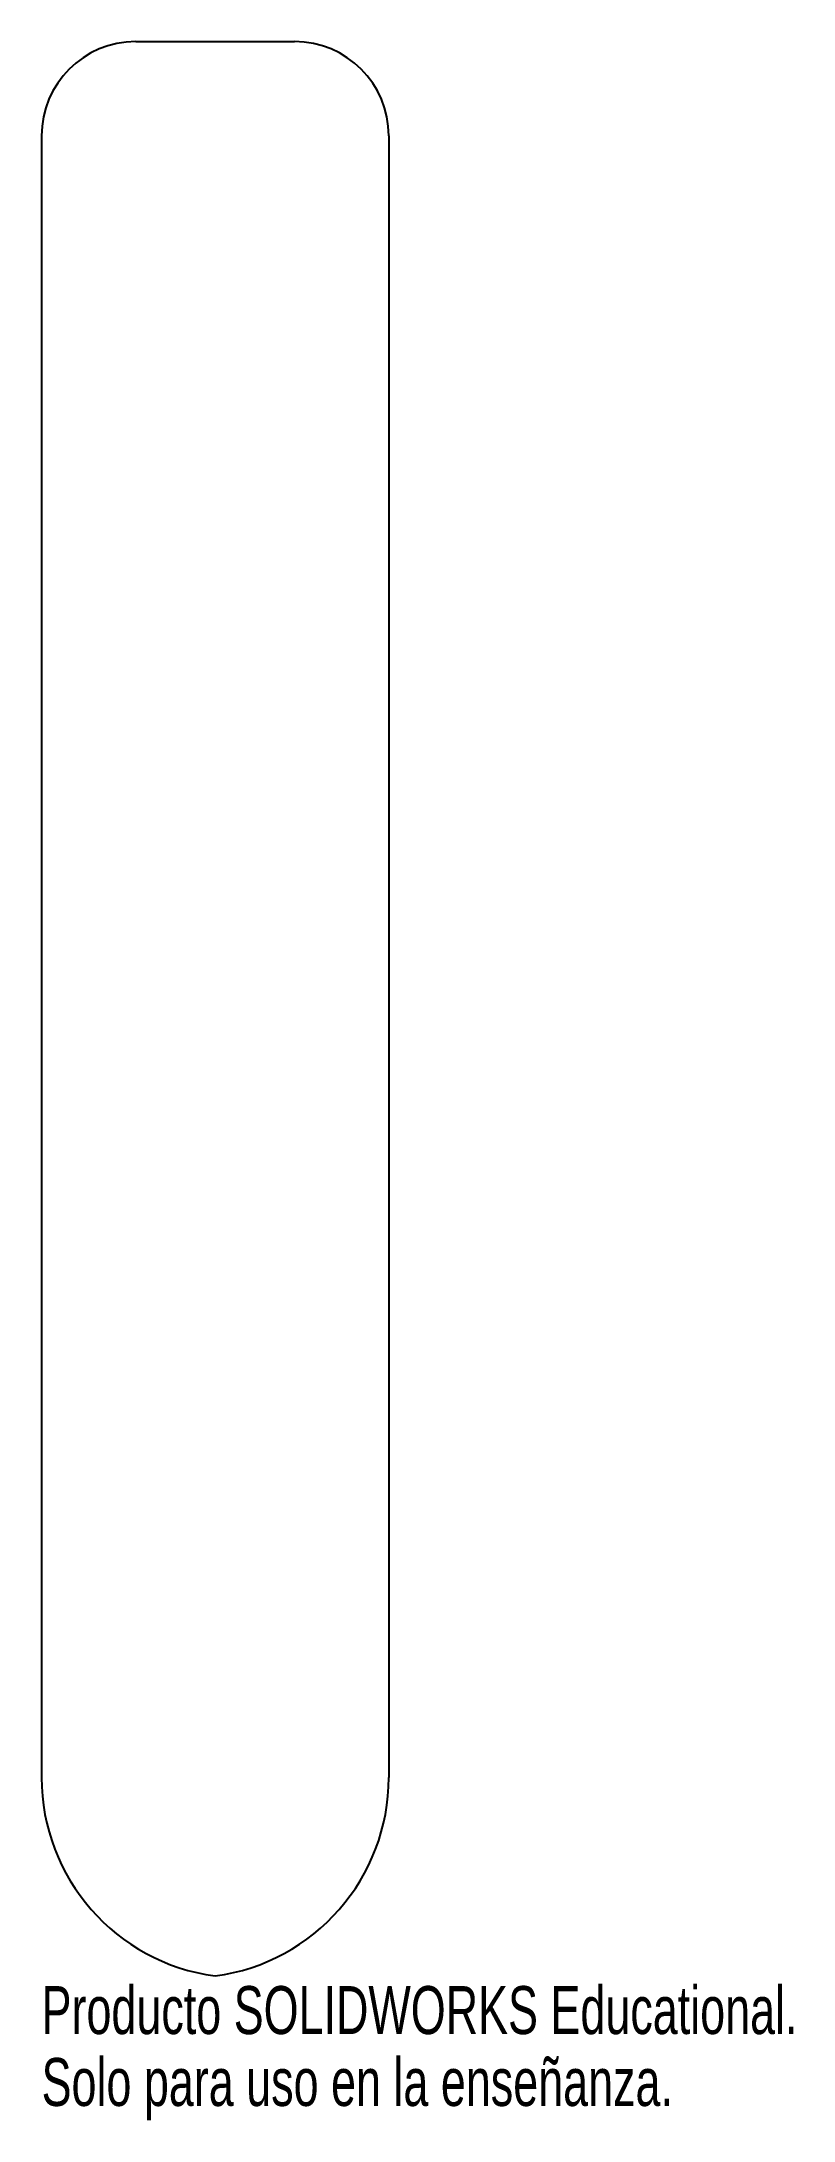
# Model space of a CAD drawing. Header units: metres. Extents: x -0.018 to 0.058, y -0.51 to -0.3.
import ezdxf

# ---------------------------------------------------------------- set-up
doc = ezdxf.new("R2010")
doc.units = ezdxf.units.M
doc.styles.add('SLDTEXTSTYLE0', font='TXT', dxfattribs={"width": 0.7})

msp = doc.modelspace()

# ---------------------------------------------------------------- linework, layer by layer
at = {"color": 7, "linetype": 'Continuous'}
for p, q in [((-0.008, -0.3), (0.008, -0.3)), ((-0.0175, -0.3095), (-0.0175, -0.475)), ((0.0175, -0.3095), (0.0175, -0.475))]:
    msp.add_line(p, q, dxfattribs=at)
for centre, radius, start, end in [((-0.008, -0.3095), 0.0095, 90, 180), ((0.008, -0.3095), 0.0095, 0, 90), ((0.0026785714, -0.475), 0.0201785714285717, 180, 262.3718503314), ((-0.0026785714, -0.475), 0.020178571428572, 277.6281496686, 0)]:
    msp.add_arc(centre, radius, start, end, dxfattribs=at)

# ---------------------------------------------------------------- texts
at = {"color": 7, "linetype": 'Continuous', "char_height": 0.00483362, "attachment_point": 1, "style": 'SLDTEXTSTYLE0'}
for s, insert in [('Producto SOLIDWORKS Educational.', (-0.0175, -0.4960195664)), ('Solo para uso en la enseñanza.', (-0.0175, -0.5032699964))]:
    msp.add_mtext(s, dxfattribs=dict(at, insert=insert))

doc.saveas('drawing.dxf')
